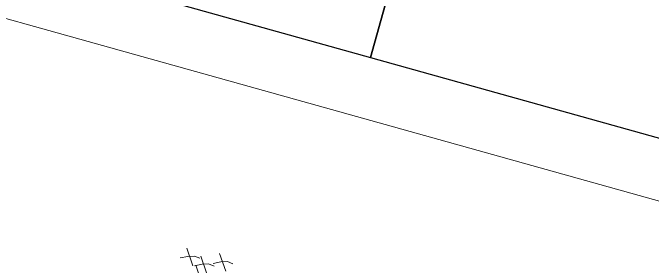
# Model space of a CAD drawing. Header units: millimetres. Extents: x 474016 to 477875, y 2288607 to 2292200.
# Drawn here: x 474512.92 to 474528.8, y 2288872.5 to 2288878.78 of the extents above; entities that cross this region are included whole.
import ezdxf

# ---------------------------------------------------------------- set-up
doc = ezdxf.new("R2010")
doc.units = ezdxf.units.MM
doc.header["$LTSCALE"] = 50
doc.layers.add('BANQUETA', color=251, linetype='Continuous', lineweight=5)
doc.layers.add('EXT', color=3, linetype='Continuous', lineweight=5)
doc.layers.add('CVL_LOTIF', color=1, linetype='Continuous')

# ---------------------------------------------------------------- blocks, each defined once
blk = doc.blocks.new('Plarbol-031')
for points in [[(-1.761525, 1.7539), (-1.539175, 1.6008)], [(-1.75135, 1.585575), (-1.677025, 1.6675), (-1.603975, 1.7285), (-1.52075, 1.750725)], [(-2.19095, 1.5341), (-1.9686, 1.381025)], [(-2.180775, 1.365775), (-2.10645, 1.447725), (-2.0334, 1.5087), (-1.950175, 1.530925)], [(-1.9578, 1.5646), (-1.735475, 1.4115)], [(-1.94765, 1.39625), (-1.873325, 1.4782), (-1.800275, 1.5392), (-1.71705, 1.561425)], [(-1.93875, 1.41215), (-1.7164, 1.25905)]]:
    blk.add_lwpolyline(points)

msp = doc.modelspace()

# ---------------------------------------------------------------- linework, layer by layer
at = {"layer": 'BANQUETA'}
msp.add_lwpolyline([(474564.552, 2288919.201), (474444.163, 2288952.837, 0.414214), (474441.698, 2288951.449), (474428.513, 2288904.256, 0.414214), (474429.901, 2288901.792), (474550.291, 2288868.156)], format="xyb", dxfattribs=at)
at = {"layer": 'CVL_LOTIF'}
for points in [[(474528.528, 2288901.751), (474518.897, 2288904.442), (474512.169, 2288880.364), (474521.801, 2288877.673)], [(474538.159, 2288899.06), (474528.528, 2288901.751), (474521.801, 2288877.673), (474531.432, 2288874.983)]]:
    msp.add_lwpolyline(points, close=True, dxfattribs=at)

# ---------------------------------------------------------------- block references
at = {"layer": 'EXT', "xscale": 1.71989999994179, "yscale": 1.71989999994179, "zscale": 1.71989999994179, "rotation": 323.4441516640488}
msp.add_blockref('Plarbol-031', (474518.696, 2288868.581), dxfattribs=at)

doc.saveas('drawing.dxf')
